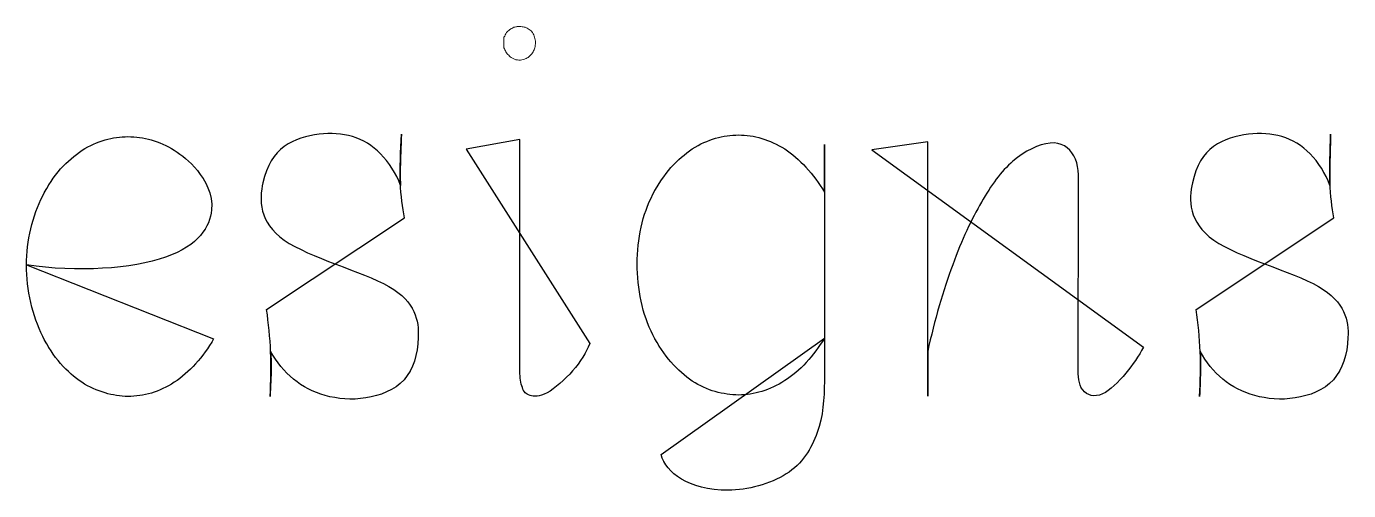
# Model space of a CAD drawing. Header units: centimetres. Extents: x -9.8 to 9.8, y -7 to 7.
# Drawn here: x -5.648 to -4.703, y 4.924 to 5.256 of the extents above; entities that cross this region are included whole.
import ezdxf

# ---------------------------------------------------------------- set-up
doc = ezdxf.new("R2010")
doc.units = ezdxf.units.CM
doc.header["$MEASUREMENT"] = 0
doc.layers.add('Layer 1', color=7, linetype='Continuous')

msp = doc.modelspace()

# ---------------------------------------------------------------- linework, layer by layer
at = {"layer": 'Layer 1', "color": 7, "lineweight": 0}
msp.add_open_spline([(-5.29983, 5.25535), (-5.29888, 5.25554), (-5.29811, 5.25572), (-5.29734, 5.25591), (-5.29734, 5.25591), (-5.29639, 5.25591), (-5.29565, 5.25591), (-5.29488, 5.25591), (-5.29488, 5.25591), (-5.29353, 5.25572), (-5.29276, 5.25554), (-5.29184, 5.25535), (-5.29184, 5.25535), (-5.28993, 5.25458), (-5.28763, 5.25326), (-5.2865, 5.25154), (-5.2865, 5.25154), (-5.28573, 5.25022), (-5.28536, 5.24945), (-5.28497, 5.24829), (-5.28497, 5.24829), (-5.28457, 5.24715), (-5.28441, 5.24583), (-5.28441, 5.24448), (-5.28441, 5.24448), (-5.28441, 5.24334), (-5.28441, 5.24202), (-5.28478, 5.24067), (-5.28478, 5.24067), (-5.28518, 5.23972), (-5.28555, 5.23858), (-5.2861, 5.23781), (-5.2861, 5.23781), (-5.28668, 5.23667), (-5.28724, 5.2359), (-5.28801, 5.23535), (-5.28801, 5.23535), (-5.28878, 5.2344), (-5.28933, 5.23382), (-5.29029, 5.23344), (-5.29029, 5.23344), (-5.29124, 5.23288), (-5.29198, 5.23249), (-5.29296, 5.2323), (-5.29296, 5.2323), (-5.29582, 5.23153), (-5.29886, 5.2319), (-5.30116, 5.23344), (-5.30116, 5.23344), (-5.30211, 5.23384), (-5.30288, 5.23439), (-5.30344, 5.23535), (-5.30344, 5.23535), (-5.30439, 5.23591), (-5.30497, 5.23667), (-5.30553, 5.23781), (-5.30553, 5.23781), (-5.30593, 5.23858), (-5.30648, 5.23972), (-5.30688, 5.24067), (-5.30688, 5.24067), (-5.30707, 5.24202), (-5.30707, 5.24334), (-5.30707, 5.24448), (-5.30707, 5.24448), (-5.30707, 5.24583), (-5.30688, 5.24715), (-5.30688, 5.24829), (-5.30688, 5.24829), (-5.30611, 5.24943), (-5.30574, 5.2502), (-5.30497, 5.25154), (-5.30497, 5.25154), (-5.30441, 5.2521), (-5.30365, 5.25307), (-5.30288, 5.25363), (-5.30288, 5.25363), (-5.30173, 5.2544), (-5.3006, 5.25477), (-5.29983, 5.25535)], degree=3, knots=[0, 0, 0, 0, 0.047619, 0.047619, 0.047619, 0.047619, 0.095238, 0.095238, 0.095238, 0.095238, 0.142857, 0.142857, 0.142857, 0.142857, 0.190476, 0.190476, 0.190476, 0.190476, 0.238095, 0.238095, 0.238095, 0.238095, 0.285714, 0.285714, 0.285714, 0.285714, 0.333333, 0.333333, 0.333333, 0.333333, 0.380952, 0.380952, 0.380952, 0.380952, 0.428571, 0.428571, 0.428571, 0.428571, 0.47619, 0.47619, 0.47619, 0.47619, 0.52381, 0.52381, 0.52381, 0.52381, 0.571429, 0.571429, 0.571429, 0.571429, 0.619048, 0.619048, 0.619048, 0.619048, 0.666667, 0.666667, 0.666667, 0.666667, 0.714286, 0.714286, 0.714286, 0.714286, 0.761905, 0.761905, 0.761905, 0.761905, 0.809524, 0.809524, 0.809524, 0.809524, 0.857143, 0.857143, 0.857143, 0.857143, 0.904762, 0.904762, 0.904762, 0.904762, 1, 1, 1, 1], dxfattribs=at)
at = {"layer": 'Layer 1', "color": 7}
for points, knots in [([(-5.64844, 5.08562), (-5.61206, 5.08009), (-5.57264, 5.08276), (-5.54901, 5.09112), (-5.54901, 5.09112), (-5.52501, 5.09932), (-5.51721, 5.11303), (-5.51604, 5.12483), (-5.51604, 5.12483), (-5.5149, 5.13645), (-5.52062, 5.14597), (-5.52615, 5.15303), (-5.52615, 5.15303), (-5.53187, 5.15988), (-5.53739, 5.16406), (-5.54271, 5.1675), (-5.54271, 5.1675), (-5.55356, 5.17417), (-5.56462, 5.17721), (-5.57584, 5.17721), (-5.57584, 5.17721), (-5.58671, 5.17721), (-5.59775, 5.17417), (-5.60862, 5.1675), (-5.60862, 5.1675), (-5.61394, 5.16369), (-5.6191, 5.15951), (-5.62405, 5.15416), (-5.62405, 5.15416), (-5.62881, 5.14844), (-5.6332, 5.14215), (-5.6368, 5.13492), (-5.6368, 5.13492), (-5.64042, 5.12786), (-5.64347, 5.11987), (-5.64537, 5.11129), (-5.64537, 5.11129), (-5.64728, 5.10309), (-5.64841, 5.09433), (-5.64841, 5.08539), (-5.64841, 5.08539), (-5.64841, 5.07645), (-5.64727, 5.06748), (-5.64537, 5.05872), (-5.64537, 5.05872), (-5.64346, 5.05015), (-5.64042, 5.04197), (-5.6368, 5.03454), (-5.6368, 5.03454), (-5.63318, 5.02711), (-5.62881, 5.02062), (-5.62405, 5.01512), (-5.62405, 5.01512), (-5.6191, 5.00959), (-5.61413, 5.0052), (-5.60881, 5.00178), (-5.60881, 5.00178), (-5.60347, 4.99816), (-5.59796, 4.99585), (-5.59225, 4.99416), (-5.59225, 4.99416), (-5.58675, 4.99263), (-5.58122, 4.99167), (-5.57587, 4.99167), (-5.57587, 4.99167), (-5.56463, 4.99167), (-5.55338, 4.99471), (-5.54274, 5.00178), (-5.54274, 5.00178), (-5.5374, 5.00519), (-5.53226, 5.00977), (-5.5275, 5.01493), (-5.5275, 5.01493), (-5.52274, 5.02027), (-5.51816, 5.02636), (-5.51454, 5.03284), (-5.51454, 5.03284), (-5.51454, 5.03284), (-5.64844, 5.08562), (-5.64844, 5.08562)], [0, 0, 0, 0, 0.047619, 0.047619, 0.047619, 0.047619, 0.095238, 0.095238, 0.095238, 0.095238, 0.142857, 0.142857, 0.142857, 0.142857, 0.190476, 0.190476, 0.190476, 0.190476, 0.238095, 0.238095, 0.238095, 0.238095, 0.285714, 0.285714, 0.285714, 0.285714, 0.333333, 0.333333, 0.333333, 0.333333, 0.380952, 0.380952, 0.380952, 0.380952, 0.428571, 0.428571, 0.428571, 0.428571, 0.47619, 0.47619, 0.47619, 0.47619, 0.52381, 0.52381, 0.52381, 0.52381, 0.571429, 0.571429, 0.571429, 0.571429, 0.619048, 0.619048, 0.619048, 0.619048, 0.666667, 0.666667, 0.666667, 0.666667, 0.714286, 0.714286, 0.714286, 0.714286, 0.761905, 0.761905, 0.761905, 0.761905, 0.809524, 0.809524, 0.809524, 0.809524, 0.857143, 0.857143, 0.857143, 0.857143, 0.904762, 0.904762, 0.904762, 0.904762, 1, 1, 1, 1]), ([(-5.47662, 5.05379), (-5.4753, 5.04371), (-5.47413, 5.03379), (-5.47376, 5.0235), (-5.47376, 5.0235), (-5.47318, 5.01321), (-5.47376, 5.00236), (-5.47413, 4.99151), (-5.47413, 4.99151), (-5.47376, 4.99894), (-5.47357, 5.00619), (-5.47336, 5.01151), (-5.47336, 5.01151), (-5.47336, 5.01701), (-5.47355, 5.02045), (-5.47376, 5.02389), (-5.47376, 5.02389), (-5.46955, 5.01627), (-5.46405, 5.00942), (-5.45738, 5.00407), (-5.45738, 5.00407), (-5.4509, 4.99857), (-5.44346, 4.99473), (-5.43471, 4.99227), (-5.43471, 4.99227), (-5.42595, 4.98999), (-5.41585, 4.98886), (-5.40576, 4.99058), (-5.40576, 4.99058), (-5.39565, 4.99211), (-5.38518, 4.99608), (-5.37832, 5.00352), (-5.37832, 5.00352), (-5.37184, 5.01114), (-5.36861, 5.02162), (-5.36824, 5.03381), (-5.36824, 5.03381), (-5.36784, 5.04582), (-5.36977, 5.05895), (-5.3892, 5.07019), (-5.3892, 5.07019), (-5.40881, 5.08122), (-5.44577, 5.09059), (-5.46408, 5.10334), (-5.46408, 5.10334), (-5.48236, 5.11609), (-5.48199, 5.13229), (-5.47932, 5.1443), (-5.47932, 5.1443), (-5.47646, 5.15668), (-5.47133, 5.16488), (-5.46408, 5.1702), (-5.46408, 5.1702), (-5.45683, 5.17533), (-5.4477, 5.17801), (-5.43913, 5.17896), (-5.43913, 5.17896), (-5.43074, 5.17991), (-5.42275, 5.17952), (-5.41532, 5.17724), (-5.41532, 5.17724), (-5.4077, 5.17515), (-5.40103, 5.17097), (-5.39513, 5.16486), (-5.39513, 5.16486), (-5.38923, 5.15896), (-5.3841, 5.15094), (-5.38084, 5.14237), (-5.38084, 5.14237), (-5.38103, 5.14578), (-5.38121, 5.14904), (-5.38103, 5.15512), (-5.38103, 5.15512), (-5.38084, 5.16121), (-5.38063, 5.17017), (-5.38026, 5.17893), (-5.38026, 5.17893), (-5.38082, 5.16673), (-5.38121, 5.15456), (-5.38103, 5.14464), (-5.38103, 5.14464), (-5.38063, 5.13453), (-5.3795, 5.12691), (-5.37799, 5.11929), (-5.37799, 5.11929), (-5.37799, 5.11929), (-5.47662, 5.05379), (-5.47662, 5.05379)], [0, 0, 0, 0, 0.043478, 0.043478, 0.043478, 0.043478, 0.086957, 0.086957, 0.086957, 0.086957, 0.130435, 0.130435, 0.130435, 0.130435, 0.173913, 0.173913, 0.173913, 0.173913, 0.217391, 0.217391, 0.217391, 0.217391, 0.26087, 0.26087, 0.26087, 0.26087, 0.304348, 0.304348, 0.304348, 0.304348, 0.347826, 0.347826, 0.347826, 0.347826, 0.391304, 0.391304, 0.391304, 0.391304, 0.434783, 0.434783, 0.434783, 0.434783, 0.478261, 0.478261, 0.478261, 0.478261, 0.521739, 0.521739, 0.521739, 0.521739, 0.565217, 0.565217, 0.565217, 0.565217, 0.608696, 0.608696, 0.608696, 0.608696, 0.652174, 0.652174, 0.652174, 0.652174, 0.695652, 0.695652, 0.695652, 0.695652, 0.73913, 0.73913, 0.73913, 0.73913, 0.782609, 0.782609, 0.782609, 0.782609, 0.826087, 0.826087, 0.826087, 0.826087, 0.869565, 0.869565, 0.869565, 0.869565, 0.913043, 0.913043, 0.913043, 0.913043, 1, 1, 1, 1]), ([(-5.33393, 5.16828), (-5.33393, 5.16828), (-5.29546, 5.17513), (-5.29546, 5.17513), (-5.29546, 5.17513), (-5.29546, 5.17513), (-5.29546, 5.00939), (-5.29546, 5.00939), (-5.29546, 5.00939), (-5.29546, 5.00521), (-5.2949, 5.00103), (-5.29374, 4.99796), (-5.29374, 4.99796), (-5.2926, 4.99471), (-5.29125, 4.99338), (-5.28821, 4.99243), (-5.28821, 4.99243), (-5.28554, 4.99148), (-5.28173, 4.99129), (-5.27604, 4.99415), (-5.27604, 4.99415), (-5.2707, 4.99738), (-5.26308, 5.00368), (-5.25776, 5.00997), (-5.25776, 5.00997), (-5.25204, 5.01645), (-5.24823, 5.02272), (-5.24556, 5.02939), (-5.24556, 5.02939), (-5.24556, 5.02939), (-5.33393, 5.16828), (-5.33393, 5.16828)], [0, 0, 0, 0, 0.111111, 0.111111, 0.111111, 0.111111, 0.222222, 0.222222, 0.222222, 0.222222, 0.333333, 0.333333, 0.333333, 0.333333, 0.444444, 0.444444, 0.444444, 0.444444, 0.555556, 0.555556, 0.555556, 0.555556, 0.666667, 0.666667, 0.666667, 0.666667, 0.777778, 0.777778, 0.777778, 0.777778, 1, 1, 1, 1]), ([(-5.1945, 4.95018), (-5.19259, 4.94333), (-5.18802, 4.93722), (-5.17982, 4.93264), (-5.17982, 4.93264), (-5.1722, 4.92788), (-5.16058, 4.92444), (-5.14648, 4.92465), (-5.14648, 4.92465), (-5.13275, 4.92484), (-5.11637, 4.92883), (-5.10494, 4.93627), (-5.10494, 4.93627), (-5.09351, 4.94349), (-5.08703, 4.95418), (-5.08285, 4.9658), (-5.08285, 4.9658), (-5.07864, 4.97742), (-5.07772, 4.99017), (-5.07772, 5.00255), (-5.07772, 5.00255), (-5.07772, 5.00255), (-5.07772, 5.17154), (-5.07772, 5.17154), (-5.07772, 5.17154), (-5.07772, 5.17154), (-5.07772, 5.13744), (-5.07772, 5.13744), (-5.07772, 5.13744), (-5.08134, 5.14392), (-5.08592, 5.15003), (-5.09087, 5.15535), (-5.09087, 5.15535), (-5.09563, 5.16051), (-5.10079, 5.16488), (-5.10611, 5.1685), (-5.10611, 5.1685), (-5.11145, 5.17154), (-5.11696, 5.1744), (-5.12249, 5.17593), (-5.12249, 5.17593), (-5.12799, 5.17765), (-5.13373, 5.17842), (-5.13905, 5.17842), (-5.13905, 5.17842), (-5.15008, 5.17842), (-5.16114, 5.17538), (-5.17218, 5.1685), (-5.17218, 5.1685), (-5.17734, 5.16488), (-5.18247, 5.16051), (-5.18742, 5.15516), (-5.18742, 5.15516), (-5.19218, 5.14963), (-5.19657, 5.14336), (-5.20038, 5.13611), (-5.20038, 5.13611), (-5.204, 5.12889), (-5.20705, 5.12087), (-5.20877, 5.11248), (-5.20877, 5.11248), (-5.21068, 5.10409), (-5.21163, 5.09533), (-5.21163, 5.08639), (-5.21163, 5.08639), (-5.21163, 5.07745), (-5.21068, 5.06848), (-5.20877, 5.05972), (-5.20877, 5.05972), (-5.20705, 5.05115), (-5.20401, 5.04276), (-5.20038, 5.03554), (-5.20038, 5.03554), (-5.19657, 5.02829), (-5.19218, 5.02162), (-5.18742, 5.01628), (-5.18742, 5.01628), (-5.18266, 5.01078), (-5.1775, 5.0062), (-5.17218, 5.00255), (-5.17218, 5.00255), (-5.16686, 4.99932), (-5.16133, 4.99665), (-5.1558, 4.99512), (-5.1558, 4.99512), (-5.15008, 4.99359), (-5.14456, 4.99266), (-5.13905, 4.99266), (-5.13905, 4.99266), (-5.12799, 4.99285), (-5.11675, 4.99589), (-5.10608, 5.00295), (-5.10608, 5.00295), (-5.10074, 5.0062), (-5.0956, 5.01076), (-5.09065, 5.01591), (-5.09065, 5.01591), (-5.08607, 5.02125), (-5.08152, 5.02715), (-5.07771, 5.03324), (-5.07771, 5.03324), (-5.07771, 5.03324), (-5.1945, 4.95018), (-5.1945, 4.95018)], [0, 0, 0, 0, 0.037037, 0.037037, 0.037037, 0.037037, 0.074074, 0.074074, 0.074074, 0.074074, 0.111111, 0.111111, 0.111111, 0.111111, 0.148148, 0.148148, 0.148148, 0.148148, 0.185185, 0.185185, 0.185185, 0.185185, 0.222222, 0.222222, 0.222222, 0.222222, 0.259259, 0.259259, 0.259259, 0.259259, 0.296296, 0.296296, 0.296296, 0.296296, 0.333333, 0.333333, 0.333333, 0.333333, 0.37037, 0.37037, 0.37037, 0.37037, 0.407407, 0.407407, 0.407407, 0.407407, 0.444444, 0.444444, 0.444444, 0.444444, 0.481481, 0.481481, 0.481481, 0.481481, 0.518519, 0.518519, 0.518519, 0.518519, 0.555556, 0.555556, 0.555556, 0.555556, 0.592593, 0.592593, 0.592593, 0.592593, 0.62963, 0.62963, 0.62963, 0.62963, 0.666667, 0.666667, 0.666667, 0.666667, 0.703704, 0.703704, 0.703704, 0.703704, 0.740741, 0.740741, 0.740741, 0.740741, 0.777778, 0.777778, 0.777778, 0.777778, 0.814815, 0.814815, 0.814815, 0.814815, 0.851852, 0.851852, 0.851852, 0.851852, 0.888889, 0.888889, 0.888889, 0.888889, 0.925926, 0.925926, 0.925926, 0.925926, 1, 1, 1, 1]), ([(-5.04382, 5.16791), (-5.04382, 5.16791), (-5.00381, 5.17341), (-5.00381, 5.17341), (-5.00381, 5.17341), (-5.00381, 5.17341), (-5.00381, 4.99188), (-5.00381, 4.99188), (-5.00381, 4.99188), (-5.00381, 4.99188), (-5.00381, 5.02387), (-5.00381, 5.02387), (-5.00381, 5.02387), (-4.99905, 5.04596), (-4.99257, 5.06769), (-4.9859, 5.0856), (-4.9859, 5.0856), (-4.97942, 5.1037), (-4.97256, 5.11817), (-4.96534, 5.13037), (-4.96534, 5.13037), (-4.95849, 5.14254), (-4.95142, 5.15228), (-4.94285, 5.15971), (-4.94285, 5.15971), (-4.93446, 5.16693), (-4.92417, 5.17188), (-4.91618, 5.17265), (-4.91618, 5.17265), (-4.90837, 5.17342), (-4.90266, 5.16961), (-4.89922, 5.16352), (-4.89922, 5.16352), (-4.8956, 5.15743), (-4.89597, 5.14905), (-4.89597, 5.14066), (-4.89597, 5.14066), (-4.89597, 5.14066), (-4.89616, 5.01207), (-4.89616, 5.01207), (-4.89616, 5.01207), (-4.89616, 5.00635), (-4.89597, 5.00027), (-4.89291, 4.99625), (-4.89291, 4.99625), (-4.88968, 4.99225), (-4.88455, 4.99091), (-4.87881, 4.99339), (-4.87881, 4.99339), (-4.87331, 4.99567), (-4.86738, 5.00215), (-4.86206, 5.00826), (-4.86206, 5.00826), (-4.85709, 5.01435), (-4.85291, 5.02046), (-4.84947, 5.02673), (-4.84947, 5.02673), (-4.84947, 5.02673), (-5.04382, 5.16791), (-5.04382, 5.16791)], [0, 0, 0, 0, 0.0625, 0.0625, 0.0625, 0.0625, 0.125, 0.125, 0.125, 0.125, 0.1875, 0.1875, 0.1875, 0.1875, 0.25, 0.25, 0.25, 0.25, 0.3125, 0.3125, 0.3125, 0.3125, 0.375, 0.375, 0.375, 0.375, 0.4375, 0.4375, 0.4375, 0.4375, 0.5, 0.5, 0.5, 0.5, 0.5625, 0.5625, 0.5625, 0.5625, 0.625, 0.625, 0.625, 0.625, 0.6875, 0.6875, 0.6875, 0.6875, 0.75, 0.75, 0.75, 0.75, 0.8125, 0.8125, 0.8125, 0.8125, 0.875, 0.875, 0.875, 0.875, 1, 1, 1, 1]), ([(-4.81178, 5.05379), (-4.81046, 5.04371), (-4.80929, 5.03379), (-4.80892, 5.0235), (-4.80892, 5.0235), (-4.80834, 5.01321), (-4.80892, 5.00236), (-4.80929, 4.99151), (-4.80929, 4.99151), (-4.8091, 4.99894), (-4.80873, 5.00619), (-4.80873, 5.01151), (-4.80873, 5.01151), (-4.80854, 5.01701), (-4.80873, 5.02045), (-4.80892, 5.02389), (-4.80892, 5.02389), (-4.80492, 5.01627), (-4.79921, 5.00942), (-4.79273, 5.00407), (-4.79273, 5.00407), (-4.78625, 4.99857), (-4.77863, 4.99473), (-4.76987, 4.99227), (-4.76987, 4.99227), (-4.76109, 4.98999), (-4.75119, 4.98886), (-4.7409, 4.99058), (-4.7409, 4.99058), (-4.73082, 4.99211), (-4.72034, 4.99608), (-4.71367, 5.00352), (-4.71367, 5.00352), (-4.707, 5.01114), (-4.70375, 5.02162), (-4.70319, 5.03381), (-4.70319, 5.03381), (-4.70279, 5.04582), (-4.70488, 5.05895), (-4.72433, 5.07019), (-4.72433, 5.07019), (-4.74394, 5.08122), (-4.7809, 5.09059), (-4.79921, 5.10334), (-4.79921, 5.10334), (-4.81749, 5.11609), (-4.81731, 5.13229), (-4.81445, 5.1443), (-4.81445, 5.1443), (-4.81178, 5.15668), (-4.80664, 5.16488), (-4.7994, 5.1702), (-4.7994, 5.1702), (-4.79218, 5.17533), (-4.78302, 5.17801), (-4.77445, 5.17896), (-4.77445, 5.17896), (-4.76588, 5.17991), (-4.75789, 5.17952), (-4.75045, 5.17724), (-4.75045, 5.17724), (-4.74302, 5.17515), (-4.73616, 5.17097), (-4.73026, 5.16486), (-4.73026, 5.16486), (-4.72436, 5.15896), (-4.7192, 5.15094), (-4.71616, 5.14237), (-4.71616, 5.14237), (-4.71616, 5.14578), (-4.71635, 5.14904), (-4.71616, 5.15512), (-4.71616, 5.15512), (-4.71616, 5.16121), (-4.71579, 5.17017), (-4.7156, 5.17893), (-4.7156, 5.17893), (-4.716, 5.16673), (-4.71655, 5.15456), (-4.71616, 5.14464), (-4.71616, 5.14464), (-4.71579, 5.13453), (-4.71465, 5.12691), (-4.7133, 5.11929), (-4.7133, 5.11929), (-4.7133, 5.11929), (-4.81178, 5.05379), (-4.81178, 5.05379)], [0, 0, 0, 0, 0.043478, 0.043478, 0.043478, 0.043478, 0.086957, 0.086957, 0.086957, 0.086957, 0.130435, 0.130435, 0.130435, 0.130435, 0.173913, 0.173913, 0.173913, 0.173913, 0.217391, 0.217391, 0.217391, 0.217391, 0.26087, 0.26087, 0.26087, 0.26087, 0.304348, 0.304348, 0.304348, 0.304348, 0.347826, 0.347826, 0.347826, 0.347826, 0.391304, 0.391304, 0.391304, 0.391304, 0.434783, 0.434783, 0.434783, 0.434783, 0.478261, 0.478261, 0.478261, 0.478261, 0.521739, 0.521739, 0.521739, 0.521739, 0.565217, 0.565217, 0.565217, 0.565217, 0.608696, 0.608696, 0.608696, 0.608696, 0.652174, 0.652174, 0.652174, 0.652174, 0.695652, 0.695652, 0.695652, 0.695652, 0.73913, 0.73913, 0.73913, 0.73913, 0.782609, 0.782609, 0.782609, 0.782609, 0.826087, 0.826087, 0.826087, 0.826087, 0.869565, 0.869565, 0.869565, 0.869565, 0.913043, 0.913043, 0.913043, 0.913043, 1, 1, 1, 1]), ([(-5.33393, 5.16828), (-5.33393, 5.16828), (-5.33393, 5.16828), (-5.33393, 5.16828), (-5.33393, 5.16828), (-5.33393, 5.16828), (-5.33393, 5.16828), (-5.33393, 5.16828)], [0, 0, 0, 0, 0.333333, 0.333333, 0.333333, 0.333333, 1, 1, 1, 1]), ([(-5.04382, 5.16791), (-5.04382, 5.16791), (-5.04382, 5.16791), (-5.04382, 5.16791), (-5.04382, 5.16791), (-5.04382, 5.16791), (-5.04382, 5.16791), (-5.04382, 5.16791)], [0, 0, 0, 0, 0.333333, 0.333333, 0.333333, 0.333333, 1, 1, 1, 1]), ([(-5.64844, 5.08562), (-5.64844, 5.08562), (-5.64844, 5.08562), (-5.64844, 5.08562), (-5.64844, 5.08562), (-5.64844, 5.08562), (-5.64844, 5.08562), (-5.64844, 5.08562)], [0, 0, 0, 0, 0.333333, 0.333333, 0.333333, 0.333333, 1, 1, 1, 1]), ([(-5.47662, 5.05379), (-5.47662, 5.05379), (-5.47662, 5.05379), (-5.47662, 5.05379), (-5.47662, 5.05379), (-5.47662, 5.05379), (-5.47662, 5.05379), (-5.47662, 5.05379)], [0, 0, 0, 0, 0.333333, 0.333333, 0.333333, 0.333333, 1, 1, 1, 1]), ([(-4.81178, 5.05379), (-4.81178, 5.05379), (-4.81178, 5.05379), (-4.81178, 5.05379), (-4.81178, 5.05379), (-4.81178, 5.05379), (-4.81178, 5.05379), (-4.81178, 5.05379)], [0, 0, 0, 0, 0.333333, 0.333333, 0.333333, 0.333333, 1, 1, 1, 1]), ([(-5.1945, 4.95018), (-5.1945, 4.95018), (-5.1945, 4.95018), (-5.1945, 4.95018), (-5.1945, 4.95018), (-5.1945, 4.95018), (-5.1945, 4.95018), (-5.1945, 4.95018)], [0, 0, 0, 0, 0.333333, 0.333333, 0.333333, 0.333333, 1, 1, 1, 1])]:
    msp.add_open_spline(points, degree=3, knots=knots, dxfattribs=at)
at = {"layer": 'Layer 1', "color": 9, "lineweight": 0}
for points, knots in [([(-5.64844, 5.08562), (-5.61206, 5.08009), (-5.57264, 5.08276), (-5.54901, 5.09112), (-5.54901, 5.09112), (-5.52501, 5.09932), (-5.51721, 5.11303), (-5.51604, 5.12483), (-5.51604, 5.12483), (-5.5149, 5.13645), (-5.52062, 5.14597), (-5.52615, 5.15303), (-5.52615, 5.15303), (-5.53187, 5.15988), (-5.53739, 5.16406), (-5.54271, 5.1675), (-5.54271, 5.1675), (-5.55356, 5.17417), (-5.56462, 5.17721), (-5.57584, 5.17721), (-5.57584, 5.17721), (-5.58671, 5.17721), (-5.59775, 5.17417), (-5.60862, 5.1675), (-5.60862, 5.1675), (-5.61394, 5.16369), (-5.6191, 5.15951), (-5.62405, 5.15416), (-5.62405, 5.15416), (-5.62881, 5.14844), (-5.6332, 5.14215), (-5.6368, 5.13492), (-5.6368, 5.13492), (-5.64042, 5.12786), (-5.64347, 5.11987), (-5.64537, 5.11129), (-5.64537, 5.11129), (-5.64728, 5.10309), (-5.64841, 5.09433), (-5.64841, 5.08539), (-5.64841, 5.08539), (-5.64841, 5.07645), (-5.64727, 5.06748), (-5.64537, 5.05872), (-5.64537, 5.05872), (-5.64346, 5.05015), (-5.64042, 5.04197), (-5.6368, 5.03454), (-5.6368, 5.03454), (-5.63318, 5.02711), (-5.62881, 5.02062), (-5.62405, 5.01512), (-5.62405, 5.01512), (-5.6191, 5.00959), (-5.61413, 5.0052), (-5.60881, 5.00178), (-5.60881, 5.00178), (-5.60347, 4.99816), (-5.59796, 4.99585), (-5.59225, 4.99416), (-5.59225, 4.99416), (-5.58675, 4.99263), (-5.58122, 4.99167), (-5.57587, 4.99167), (-5.57587, 4.99167), (-5.56463, 4.99167), (-5.55338, 4.99471), (-5.54274, 5.00178), (-5.54274, 5.00178), (-5.5374, 5.00519), (-5.53226, 5.00977), (-5.5275, 5.01493), (-5.5275, 5.01493), (-5.52274, 5.02027), (-5.51816, 5.02636), (-5.51454, 5.03284)], [0, 0, 0, 0, 0.05, 0.05, 0.05, 0.05, 0.1, 0.1, 0.1, 0.1, 0.15, 0.15, 0.15, 0.15, 0.2, 0.2, 0.2, 0.2, 0.25, 0.25, 0.25, 0.25, 0.3, 0.3, 0.3, 0.3, 0.35, 0.35, 0.35, 0.35, 0.4, 0.4, 0.4, 0.4, 0.45, 0.45, 0.45, 0.45, 0.5, 0.5, 0.5, 0.5, 0.55, 0.55, 0.55, 0.55, 0.6, 0.6, 0.6, 0.6, 0.65, 0.65, 0.65, 0.65, 0.7, 0.7, 0.7, 0.7, 0.75, 0.75, 0.75, 0.75, 0.8, 0.8, 0.8, 0.8, 0.85, 0.85, 0.85, 0.85, 0.9, 0.9, 0.9, 0.9, 1, 1, 1, 1]), ([(-5.47662, 5.05379), (-5.4753, 5.04371), (-5.47413, 5.03379), (-5.47376, 5.0235), (-5.47376, 5.0235), (-5.47318, 5.01321), (-5.47376, 5.00236), (-5.47413, 4.99151), (-5.47413, 4.99151), (-5.47376, 4.99894), (-5.47357, 5.00619), (-5.47336, 5.01151), (-5.47336, 5.01151), (-5.47336, 5.01701), (-5.47355, 5.02045), (-5.47376, 5.02389), (-5.47376, 5.02389), (-5.46955, 5.01627), (-5.46405, 5.00942), (-5.45738, 5.00407), (-5.45738, 5.00407), (-5.4509, 4.99857), (-5.44346, 4.99473), (-5.43471, 4.99227), (-5.43471, 4.99227), (-5.42595, 4.98999), (-5.41585, 4.98886), (-5.40576, 4.99058), (-5.40576, 4.99058), (-5.39565, 4.99211), (-5.38518, 4.99608), (-5.37832, 5.00352), (-5.37832, 5.00352), (-5.37184, 5.01114), (-5.36861, 5.02162), (-5.36824, 5.03381), (-5.36824, 5.03381), (-5.36784, 5.04582), (-5.36977, 5.05895), (-5.3892, 5.07019), (-5.3892, 5.07019), (-5.40881, 5.08122), (-5.44577, 5.09059), (-5.46408, 5.10334), (-5.46408, 5.10334), (-5.48236, 5.11609), (-5.48199, 5.13229), (-5.47932, 5.1443), (-5.47932, 5.1443), (-5.47646, 5.15668), (-5.47133, 5.16488), (-5.46408, 5.1702), (-5.46408, 5.1702), (-5.45683, 5.17533), (-5.4477, 5.17801), (-5.43913, 5.17896), (-5.43913, 5.17896), (-5.43074, 5.17991), (-5.42275, 5.17952), (-5.41532, 5.17724), (-5.41532, 5.17724), (-5.4077, 5.17515), (-5.40103, 5.17097), (-5.39513, 5.16486), (-5.39513, 5.16486), (-5.38923, 5.15896), (-5.3841, 5.15094), (-5.38084, 5.14237), (-5.38084, 5.14237), (-5.38103, 5.14578), (-5.38121, 5.14904), (-5.38103, 5.15512), (-5.38103, 5.15512), (-5.38084, 5.16121), (-5.38063, 5.17017), (-5.38026, 5.17893), (-5.38026, 5.17893), (-5.38082, 5.16673), (-5.38121, 5.15456), (-5.38103, 5.14464), (-5.38103, 5.14464), (-5.38063, 5.13453), (-5.3795, 5.12691), (-5.37799, 5.11929)], [0, 0, 0, 0, 0.045455, 0.045455, 0.045455, 0.045455, 0.090909, 0.090909, 0.090909, 0.090909, 0.136364, 0.136364, 0.136364, 0.136364, 0.181818, 0.181818, 0.181818, 0.181818, 0.227273, 0.227273, 0.227273, 0.227273, 0.272727, 0.272727, 0.272727, 0.272727, 0.318182, 0.318182, 0.318182, 0.318182, 0.363636, 0.363636, 0.363636, 0.363636, 0.409091, 0.409091, 0.409091, 0.409091, 0.454545, 0.454545, 0.454545, 0.454545, 0.5, 0.5, 0.5, 0.5, 0.545455, 0.545455, 0.545455, 0.545455, 0.590909, 0.590909, 0.590909, 0.590909, 0.636364, 0.636364, 0.636364, 0.636364, 0.681818, 0.681818, 0.681818, 0.681818, 0.727273, 0.727273, 0.727273, 0.727273, 0.772727, 0.772727, 0.772727, 0.772727, 0.818182, 0.818182, 0.818182, 0.818182, 0.863636, 0.863636, 0.863636, 0.863636, 0.909091, 0.909091, 0.909091, 0.909091, 1, 1, 1, 1]), ([(-5.33393, 5.16828), (-5.33393, 5.16828), (-5.29546, 5.17513), (-5.29546, 5.17513), (-5.29546, 5.17513), (-5.29546, 5.17513), (-5.29546, 5.00939), (-5.29546, 5.00939), (-5.29546, 5.00939), (-5.29546, 5.00521), (-5.2949, 5.00103), (-5.29374, 4.99796), (-5.29374, 4.99796), (-5.2926, 4.99471), (-5.29125, 4.99338), (-5.28821, 4.99243), (-5.28821, 4.99243), (-5.28554, 4.99148), (-5.28173, 4.99129), (-5.27604, 4.99415), (-5.27604, 4.99415), (-5.2707, 4.99738), (-5.26308, 5.00368), (-5.25776, 5.00997), (-5.25776, 5.00997), (-5.25204, 5.01645), (-5.24823, 5.02272), (-5.24556, 5.02939)], [0, 0, 0, 0, 0.125, 0.125, 0.125, 0.125, 0.25, 0.25, 0.25, 0.25, 0.375, 0.375, 0.375, 0.375, 0.5, 0.5, 0.5, 0.5, 0.625, 0.625, 0.625, 0.625, 0.75, 0.75, 0.75, 0.75, 1, 1, 1, 1]), ([(-5.1945, 4.95018), (-5.19259, 4.94333), (-5.18802, 4.93722), (-5.17982, 4.93264), (-5.17982, 4.93264), (-5.1722, 4.92788), (-5.16058, 4.92444), (-5.14648, 4.92465), (-5.14648, 4.92465), (-5.13275, 4.92484), (-5.11637, 4.92883), (-5.10494, 4.93627), (-5.10494, 4.93627), (-5.09351, 4.94349), (-5.08703, 4.95418), (-5.08285, 4.9658), (-5.08285, 4.9658), (-5.07864, 4.97742), (-5.07772, 4.99017), (-5.07772, 5.00255), (-5.07772, 5.00255), (-5.07772, 5.00255), (-5.07772, 5.17154), (-5.07772, 5.17154), (-5.07772, 5.17154), (-5.07772, 5.17154), (-5.07772, 5.13744), (-5.07772, 5.13744), (-5.07772, 5.13744), (-5.08134, 5.14392), (-5.08592, 5.15003), (-5.09087, 5.15535), (-5.09087, 5.15535), (-5.09563, 5.16051), (-5.10079, 5.16488), (-5.10611, 5.1685), (-5.10611, 5.1685), (-5.11145, 5.17154), (-5.11696, 5.1744), (-5.12249, 5.17593), (-5.12249, 5.17593), (-5.12799, 5.17765), (-5.13373, 5.17842), (-5.13905, 5.17842), (-5.13905, 5.17842), (-5.15008, 5.17842), (-5.16114, 5.17538), (-5.17218, 5.1685), (-5.17218, 5.1685), (-5.17734, 5.16488), (-5.18247, 5.16051), (-5.18742, 5.15516), (-5.18742, 5.15516), (-5.19218, 5.14963), (-5.19657, 5.14336), (-5.20038, 5.13611), (-5.20038, 5.13611), (-5.204, 5.12889), (-5.20705, 5.12087), (-5.20877, 5.11248), (-5.20877, 5.11248), (-5.21068, 5.10409), (-5.21163, 5.09533), (-5.21163, 5.08639), (-5.21163, 5.08639), (-5.21163, 5.07745), (-5.21068, 5.06848), (-5.20877, 5.05972), (-5.20877, 5.05972), (-5.20705, 5.05115), (-5.20401, 5.04276), (-5.20038, 5.03554), (-5.20038, 5.03554), (-5.19657, 5.02829), (-5.19218, 5.02162), (-5.18742, 5.01628), (-5.18742, 5.01628), (-5.18266, 5.01078), (-5.1775, 5.0062), (-5.17218, 5.00255), (-5.17218, 5.00255), (-5.16686, 4.99932), (-5.16133, 4.99665), (-5.1558, 4.99512), (-5.1558, 4.99512), (-5.15008, 4.99359), (-5.14456, 4.99266), (-5.13905, 4.99266), (-5.13905, 4.99266), (-5.12799, 4.99285), (-5.11675, 4.99589), (-5.10608, 5.00295), (-5.10608, 5.00295), (-5.10074, 5.0062), (-5.0956, 5.01076), (-5.09065, 5.01591), (-5.09065, 5.01591), (-5.08607, 5.02125), (-5.08152, 5.02715), (-5.07771, 5.03324)], [0, 0, 0, 0, 0.038462, 0.038462, 0.038462, 0.038462, 0.076923, 0.076923, 0.076923, 0.076923, 0.115385, 0.115385, 0.115385, 0.115385, 0.153846, 0.153846, 0.153846, 0.153846, 0.192308, 0.192308, 0.192308, 0.192308, 0.230769, 0.230769, 0.230769, 0.230769, 0.269231, 0.269231, 0.269231, 0.269231, 0.307692, 0.307692, 0.307692, 0.307692, 0.346154, 0.346154, 0.346154, 0.346154, 0.384615, 0.384615, 0.384615, 0.384615, 0.423077, 0.423077, 0.423077, 0.423077, 0.461538, 0.461538, 0.461538, 0.461538, 0.5, 0.5, 0.5, 0.5, 0.538462, 0.538462, 0.538462, 0.538462, 0.576923, 0.576923, 0.576923, 0.576923, 0.615385, 0.615385, 0.615385, 0.615385, 0.653846, 0.653846, 0.653846, 0.653846, 0.692308, 0.692308, 0.692308, 0.692308, 0.730769, 0.730769, 0.730769, 0.730769, 0.769231, 0.769231, 0.769231, 0.769231, 0.807692, 0.807692, 0.807692, 0.807692, 0.846154, 0.846154, 0.846154, 0.846154, 0.884615, 0.884615, 0.884615, 0.884615, 0.923077, 0.923077, 0.923077, 0.923077, 1, 1, 1, 1]), ([(-5.04382, 5.16791), (-5.04382, 5.16791), (-5.00381, 5.17341), (-5.00381, 5.17341), (-5.00381, 5.17341), (-5.00381, 5.17341), (-5.00381, 4.99188), (-5.00381, 4.99188), (-5.00381, 4.99188), (-5.00381, 4.99188), (-5.00381, 5.02387), (-5.00381, 5.02387), (-5.00381, 5.02387), (-4.99905, 5.04596), (-4.99257, 5.06769), (-4.9859, 5.0856), (-4.9859, 5.0856), (-4.97942, 5.1037), (-4.97256, 5.11817), (-4.96534, 5.13037), (-4.96534, 5.13037), (-4.95849, 5.14254), (-4.95142, 5.15228), (-4.94285, 5.15971), (-4.94285, 5.15971), (-4.93446, 5.16693), (-4.92417, 5.17188), (-4.91618, 5.17265), (-4.91618, 5.17265), (-4.90837, 5.17342), (-4.90266, 5.16961), (-4.89922, 5.16352), (-4.89922, 5.16352), (-4.8956, 5.15743), (-4.89597, 5.14905), (-4.89597, 5.14066), (-4.89597, 5.14066), (-4.89597, 5.14066), (-4.89616, 5.01207), (-4.89616, 5.01207), (-4.89616, 5.01207), (-4.89616, 5.00635), (-4.89597, 5.00027), (-4.89291, 4.99625), (-4.89291, 4.99625), (-4.88968, 4.99225), (-4.88455, 4.99091), (-4.87881, 4.99339), (-4.87881, 4.99339), (-4.87331, 4.99567), (-4.86738, 5.00215), (-4.86206, 5.00826), (-4.86206, 5.00826), (-4.85709, 5.01435), (-4.85291, 5.02046), (-4.84947, 5.02673)], [0, 0, 0, 0, 0.066667, 0.066667, 0.066667, 0.066667, 0.133333, 0.133333, 0.133333, 0.133333, 0.2, 0.2, 0.2, 0.2, 0.266667, 0.266667, 0.266667, 0.266667, 0.333333, 0.333333, 0.333333, 0.333333, 0.4, 0.4, 0.4, 0.4, 0.466667, 0.466667, 0.466667, 0.466667, 0.533333, 0.533333, 0.533333, 0.533333, 0.6, 0.6, 0.6, 0.6, 0.666667, 0.666667, 0.666667, 0.666667, 0.733333, 0.733333, 0.733333, 0.733333, 0.8, 0.8, 0.8, 0.8, 0.866667, 0.866667, 0.866667, 0.866667, 1, 1, 1, 1]), ([(-4.81178, 5.05379), (-4.81046, 5.04371), (-4.80929, 5.03379), (-4.80892, 5.0235), (-4.80892, 5.0235), (-4.80834, 5.01321), (-4.80892, 5.00236), (-4.80929, 4.99151), (-4.80929, 4.99151), (-4.8091, 4.99894), (-4.80873, 5.00619), (-4.80873, 5.01151), (-4.80873, 5.01151), (-4.80854, 5.01701), (-4.80873, 5.02045), (-4.80892, 5.02389), (-4.80892, 5.02389), (-4.80492, 5.01627), (-4.79921, 5.00942), (-4.79273, 5.00407), (-4.79273, 5.00407), (-4.78625, 4.99857), (-4.77863, 4.99473), (-4.76987, 4.99227), (-4.76987, 4.99227), (-4.76109, 4.98999), (-4.75119, 4.98886), (-4.7409, 4.99058), (-4.7409, 4.99058), (-4.73082, 4.99211), (-4.72034, 4.99608), (-4.71367, 5.00352), (-4.71367, 5.00352), (-4.707, 5.01114), (-4.70375, 5.02162), (-4.70319, 5.03381), (-4.70319, 5.03381), (-4.70279, 5.04582), (-4.70488, 5.05895), (-4.72433, 5.07019), (-4.72433, 5.07019), (-4.74394, 5.08122), (-4.7809, 5.09059), (-4.79921, 5.10334), (-4.79921, 5.10334), (-4.81749, 5.11609), (-4.81731, 5.13229), (-4.81445, 5.1443), (-4.81445, 5.1443), (-4.81178, 5.15668), (-4.80664, 5.16488), (-4.7994, 5.1702), (-4.7994, 5.1702), (-4.79218, 5.17533), (-4.78302, 5.17801), (-4.77445, 5.17896), (-4.77445, 5.17896), (-4.76588, 5.17991), (-4.75789, 5.17952), (-4.75045, 5.17724), (-4.75045, 5.17724), (-4.74302, 5.17515), (-4.73616, 5.17097), (-4.73026, 5.16486), (-4.73026, 5.16486), (-4.72436, 5.15896), (-4.7192, 5.15094), (-4.71616, 5.14237), (-4.71616, 5.14237), (-4.71616, 5.14578), (-4.71635, 5.14904), (-4.71616, 5.15512), (-4.71616, 5.15512), (-4.71616, 5.16121), (-4.71579, 5.17017), (-4.7156, 5.17893), (-4.7156, 5.17893), (-4.716, 5.16673), (-4.71655, 5.15456), (-4.71616, 5.14464), (-4.71616, 5.14464), (-4.71579, 5.13453), (-4.71465, 5.12691), (-4.7133, 5.11929)], [0, 0, 0, 0, 0.045455, 0.045455, 0.045455, 0.045455, 0.090909, 0.090909, 0.090909, 0.090909, 0.136364, 0.136364, 0.136364, 0.136364, 0.181818, 0.181818, 0.181818, 0.181818, 0.227273, 0.227273, 0.227273, 0.227273, 0.272727, 0.272727, 0.272727, 0.272727, 0.318182, 0.318182, 0.318182, 0.318182, 0.363636, 0.363636, 0.363636, 0.363636, 0.409091, 0.409091, 0.409091, 0.409091, 0.454545, 0.454545, 0.454545, 0.454545, 0.5, 0.5, 0.5, 0.5, 0.545455, 0.545455, 0.545455, 0.545455, 0.590909, 0.590909, 0.590909, 0.590909, 0.636364, 0.636364, 0.636364, 0.636364, 0.681818, 0.681818, 0.681818, 0.681818, 0.727273, 0.727273, 0.727273, 0.727273, 0.772727, 0.772727, 0.772727, 0.772727, 0.818182, 0.818182, 0.818182, 0.818182, 0.863636, 0.863636, 0.863636, 0.863636, 0.909091, 0.909091, 0.909091, 0.909091, 1, 1, 1, 1]), ([(-5.33393, 5.16828), (-5.33393, 5.16828), (-5.33393, 5.16828), (-5.33393, 5.16828), (-5.33393, 5.16828), (-5.33393, 5.16828), (-5.33393, 5.16828), (-5.33393, 5.16828)], [0, 0, 0, 0, 0.333333, 0.333333, 0.333333, 0.333333, 1, 1, 1, 1]), ([(-5.04382, 5.16791), (-5.04382, 5.16791), (-5.04382, 5.16791), (-5.04382, 5.16791), (-5.04382, 5.16791), (-5.04382, 5.16791), (-5.04382, 5.16791), (-5.04382, 5.16791)], [0, 0, 0, 0, 0.333333, 0.333333, 0.333333, 0.333333, 1, 1, 1, 1]), ([(-5.64844, 5.08562), (-5.64844, 5.08562), (-5.64844, 5.08562), (-5.64844, 5.08562), (-5.64844, 5.08562), (-5.64844, 5.08562), (-5.64844, 5.08562), (-5.64844, 5.08562)], [0, 0, 0, 0, 0.333333, 0.333333, 0.333333, 0.333333, 1, 1, 1, 1]), ([(-5.47662, 5.05379), (-5.47662, 5.05379), (-5.47662, 5.05379), (-5.47662, 5.05379), (-5.47662, 5.05379), (-5.47662, 5.05379), (-5.47662, 5.05379), (-5.47662, 5.05379)], [0, 0, 0, 0, 0.333333, 0.333333, 0.333333, 0.333333, 1, 1, 1, 1]), ([(-4.81178, 5.05379), (-4.81178, 5.05379), (-4.81178, 5.05379), (-4.81178, 5.05379), (-4.81178, 5.05379), (-4.81178, 5.05379), (-4.81178, 5.05379), (-4.81178, 5.05379)], [0, 0, 0, 0, 0.333333, 0.333333, 0.333333, 0.333333, 1, 1, 1, 1]), ([(-5.1945, 4.95018), (-5.1945, 4.95018), (-5.1945, 4.95018), (-5.1945, 4.95018), (-5.1945, 4.95018), (-5.1945, 4.95018), (-5.1945, 4.95018), (-5.1945, 4.95018)], [0, 0, 0, 0, 0.333333, 0.333333, 0.333333, 0.333333, 1, 1, 1, 1])]:
    msp.add_open_spline(points, degree=3, knots=knots, dxfattribs=at)

doc.saveas('drawing.dxf')
